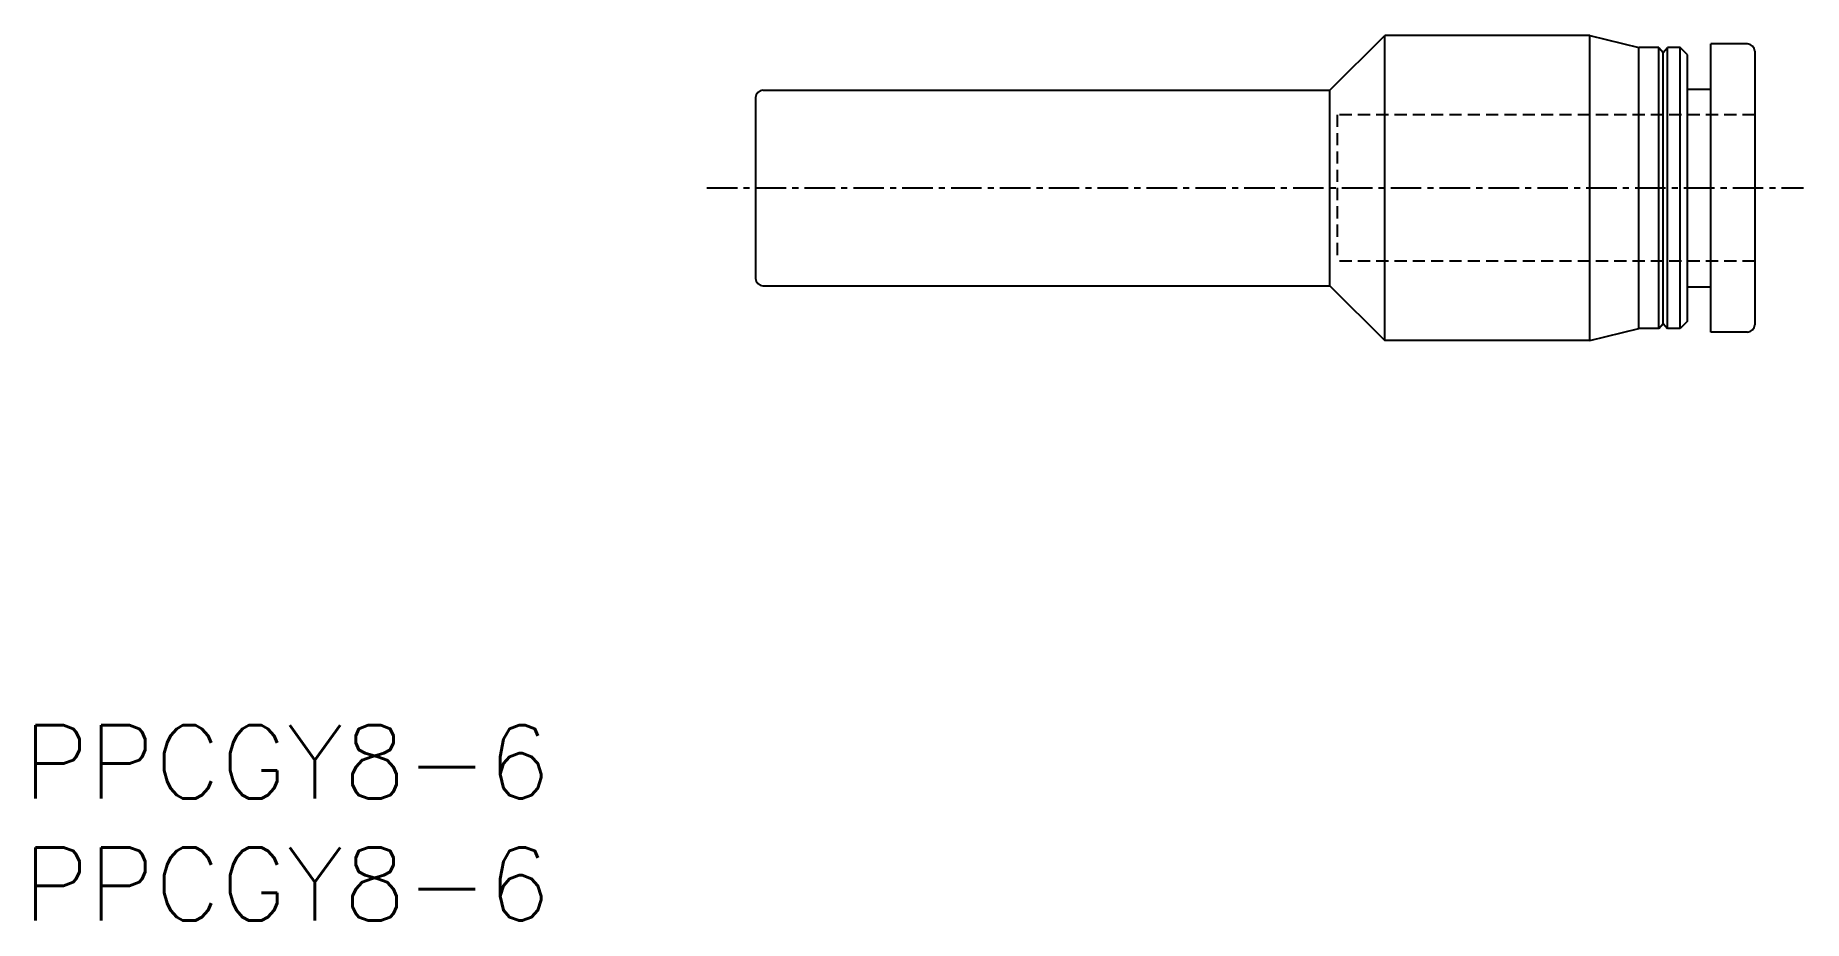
# Model space of a CAD drawing. Extents: x 0.5 to 72.9, y 0 to 36.2.
import ezdxf

# ---------------------------------------------------------------- set-up
doc = ezdxf.new("R2010")
doc.units = 0
doc.linetypes.add('CENTER', pattern=[2, 1.25, -0.25, 0.25, -0.25])
doc.linetypes.add('DASHED', pattern=[0.75, 0.5, -0.25])
doc.layers.get('0').update_dxf_attribs({"linetype": 'CONTINUOUS'})
doc.layers.add('CENTER', color=1, linetype='CENTER')
doc.styles.get("Standard").update_dxf_attribs({"font": 'txt.shx'})

# ---------------------------------------------------------------- blocks, each defined once
blk = doc.blocks.new('*U15')
at = {"color": 7, "linetype": 'CONTINUOUS'}
blk.add_text('PPCGY8-6', height=3, dxfattribs=at).set_placement((0, 0))
blk = doc.blocks.new('*U16')
at = {"color": 7, "linetype": 'CONTINUOUS'}
blk.add_text('PPCGY8-6', height=3, dxfattribs=at).set_placement((0, 5))

msp = doc.modelspace()

# ---------------------------------------------------------------- linework, layer by layer
at = {"color": 7, "linetype": 'CONTINUOUS'}
for p, q in [((53.5, 34), (55.75, 36.25)), ((64.15, 36.25), (55.75, 36.25)), ((55.75, 23.75), (55.75, 36.25)), ((64.15, 36.25), (66.15, 35.75)), ((64.15, 23.75), (64.15, 36.25)), ((66.975, 35.75), (66.15, 35.75)), ((66.15, 24.25), (66.15, 35.75)), ((66.975, 24.25), (66.975, 35.75)), ((66.975, 35.75), (67.15, 35.55)), ((67.15, 35.55), (67.325, 35.75)), ((67.15, 24.45), (67.15, 35.55)), ((67.85, 35.75), (67.325, 35.75)), ((67.325, 24.25), (67.325, 35.75)), ((67.85, 24.25), (67.85, 35.75)), ((68.15, 35.45), (67.85, 35.75)), ((69.1, 24.1), (69.1, 35.9)), ((70.6, 35.9), (69.1, 35.9)), ((70.9, 35.6), (70.9, 24.4)), ((68.15, 24.55), (68.15, 35.45)), ((68.15, 34.05), (69.1, 34.05)), ((30, 33.7), (30, 26.3)), ((30.3, 34), (53.5, 34)), ((53.5, 26), (53.5, 34)), ((30.3, 26), (53.5, 26)), ((53.5, 26), (55.75, 23.75)), ((68.15, 25.95), (69.1, 25.95)), ((64.15, 23.75), (66.15, 24.25)), ((66.975, 24.25), (66.15, 24.25)), ((66.975, 24.25), (67.15, 24.45)), ((67.15, 24.45), (67.325, 24.25)), ((67.85, 24.25), (67.325, 24.25)), ((68.15, 24.55), (67.85, 24.25)), ((70.6, 24.1), (69.1, 24.1)), ((64.15, 23.75), (55.75, 23.75))]:
    msp.add_line(p, q, dxfattribs=at)
at = {"color": 3, "linetype": 'DASHED'}
for p, q in [((53.8, 33), (53.8, 27)), ((70.9, 33), (53.8, 33)), ((70.9, 27), (53.8, 27))]:
    msp.add_line(p, q, dxfattribs=at)
at = {"color": 7, "linetype": 'CONTINUOUS'}
for centre, start, end in [((70.6, 35.6), 0, 90), ((30.3, 33.7), 90, 180), ((30.3, 26.3), 180, 270), ((70.6, 24.4), 270, 0)]:
    msp.add_arc(centre, 0.3, start, end, dxfattribs=at)
at = {"layer": 'CENTER', "color": 1, "linetype": 'CENTER'}
msp.add_line((28, 30), (72.9, 30), dxfattribs=at)

# ---------------------------------------------------------------- block references
at = {"color": 7, "linetype": 'CONTINUOUS'}
for name in ['*U16', '*U15']:
    msp.add_blockref(name, (0, 0), dxfattribs=at)

doc.saveas('drawing.dxf')
